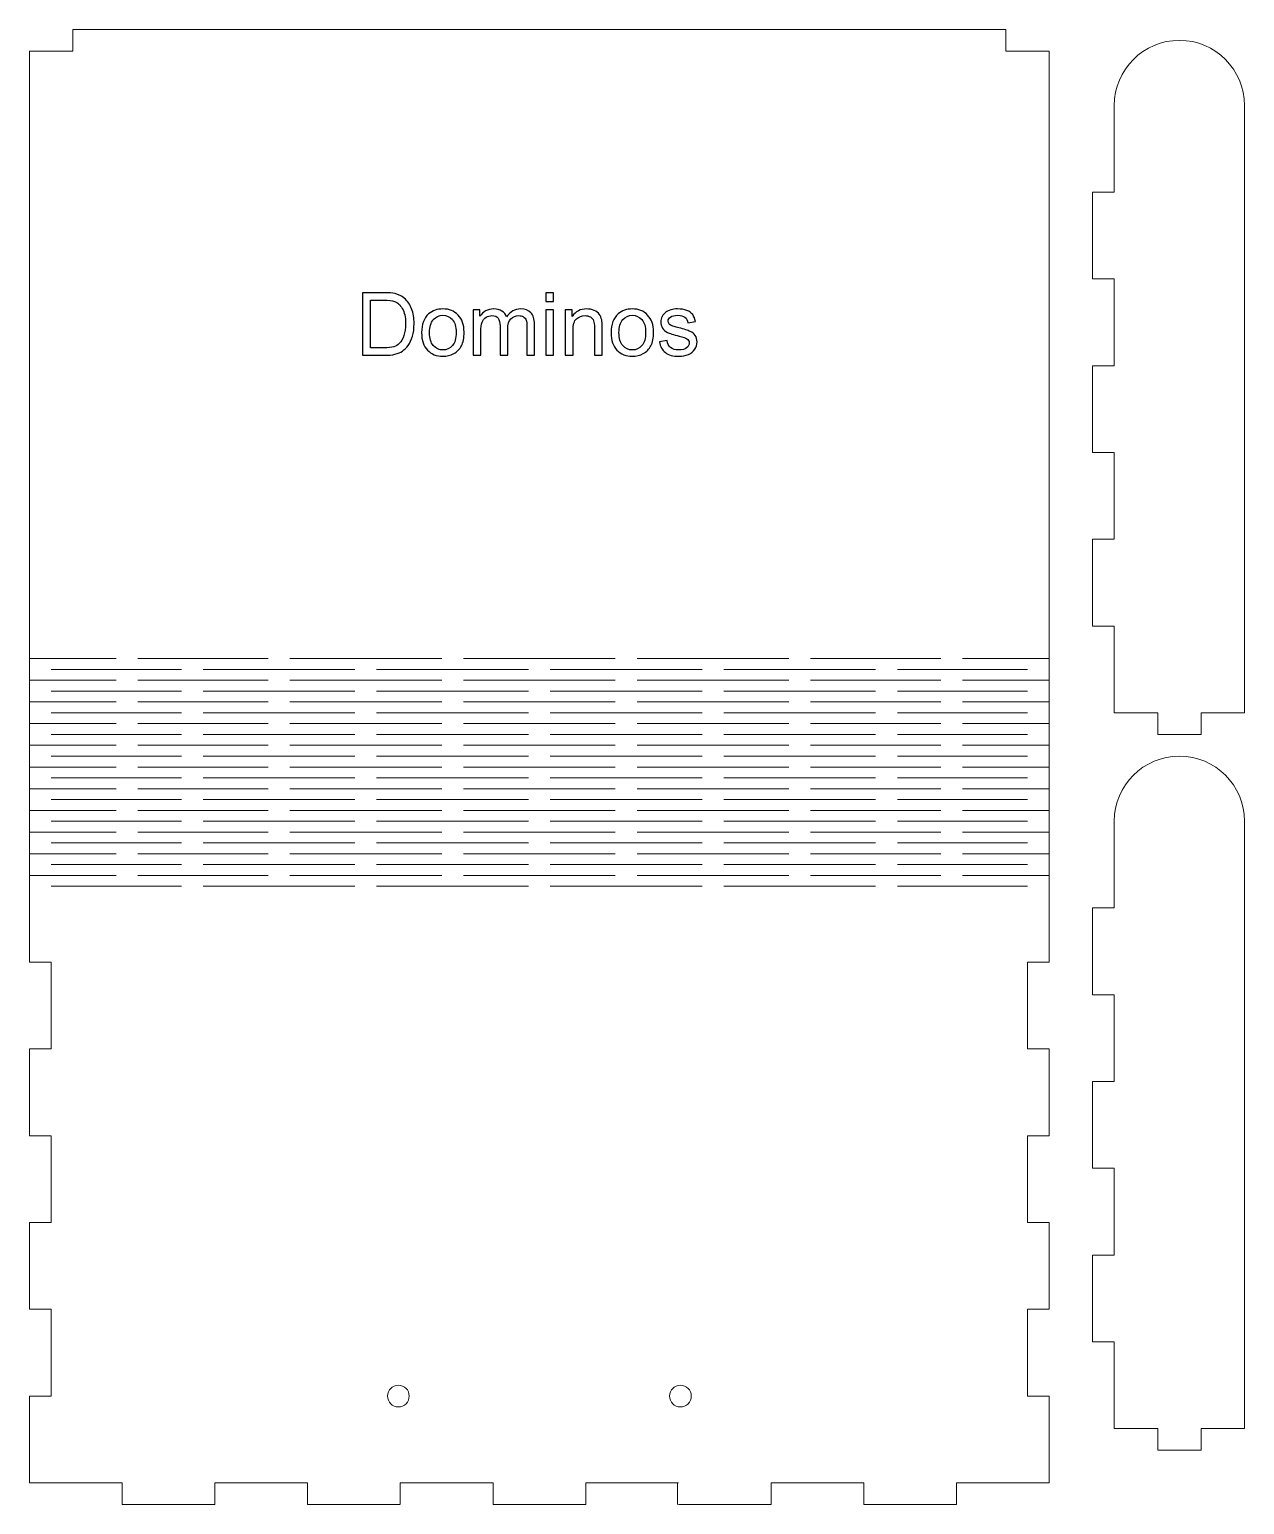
# Model space of a CAD drawing. Header units: centimetres. Extents: x -30.3 to -12, y -16.2 to 22.8.
# Drawn here: x -30.13 to -12.03, y -16.17 to 5.8 of the extents above; entities that cross this region are included whole.
import ezdxf

# ---------------------------------------------------------------- set-up
doc = ezdxf.new("R2010")
doc.units = ezdxf.units.CM
doc.header["$MEASUREMENT"] = 0
doc.layers.add('Layer 1', color=7, linetype='Continuous')

msp = doc.modelspace()

# ---------------------------------------------------------------- linework, layer by layer
at = {"layer": 'Layer 1', "lineweight": 9}
for points in [[(-15.58713, 5.79599), (-15.58713, 5.79599), (-29.47913, 5.79599), (-29.47913, 5.79599)], [(-29.47913, 5.47292), (-29.47913, 5.47292), (-29.47913, 5.79599), (-29.47913, 5.79599)], [(-15.58713, 5.47292), (-15.58713, 5.47292), (-15.58713, 5.79599), (-15.58713, 5.79599)], [(-13.97179, 4.66525), (-13.97179, 5.20098), (-13.53831, 5.63446), (-13.00258, 5.63446)], [(-12.03341, 4.66525), (-12.03341, 5.20098), (-12.46689, 5.63446), (-13.00258, 5.63446)], [(-30.12527, 5.47292), (-30.12527, 5.47292), (-30.12527, -8.09601), (-30.12527, -8.09601)], [(-30.12527, 5.47292), (-30.12527, 5.47292), (-29.47913, 5.47292), (-29.47913, 5.47292)], [(-14.94096, 5.47292), (-14.94096, 5.47292), (-15.58713, 5.47292), (-15.58713, 5.47292)], [(-14.94096, -8.09601), (-14.94096, -8.09601), (-14.94096, 5.47292), (-14.94096, 5.47292)], [(-13.97175, 3.37293), (-13.97175, 3.37293), (-13.97175, 4.66525), (-13.97175, 4.66525)], [(-12.03337, 4.66525), (-12.03337, 4.66525), (-12.03337, -4.38076), (-12.03337, -4.38076)], [(-14.29486, 2.08062), (-14.29486, 2.08062), (-14.29486, 3.37293), (-14.29486, 3.37293)], [(-13.97175, 3.37293), (-13.97175, 3.37293), (-14.29486, 3.37293), (-14.29486, 3.37293)], [(-14.29486, 2.08062), (-14.29486, 2.08062), (-13.97175, 2.08062), (-13.97175, 2.08062)], [(-13.97175, 0.78835), (-13.97175, 0.78835), (-13.97175, 2.08062), (-13.97175, 2.08062)], [(-13.97175, 0.78835), (-13.97175, 0.78835), (-14.29486, 0.78835), (-14.29486, 0.78835)], [(-14.29486, -0.50393), (-14.29486, -0.50393), (-14.29486, 0.78835), (-14.29486, 0.78835)], [(-14.29486, -0.50393), (-14.29486, -0.50393), (-13.97175, -0.50393), (-13.97175, -0.50393)], [(-13.97175, -1.79621), (-13.97175, -1.79621), (-13.97175, -0.50393), (-13.97175, -0.50393)], [(-13.97175, -1.79621), (-13.97175, -1.79621), (-14.29486, -1.79621), (-14.29486, -1.79621)], [(-14.29486, -3.08848), (-14.29486, -3.08848), (-14.29486, -1.79621), (-14.29486, -1.79621)], [(-14.29486, -3.08848), (-14.29486, -3.08848), (-13.97175, -3.08848), (-13.97175, -3.08848)], [(-13.97175, -4.38076), (-13.97175, -4.38076), (-13.97175, -3.08848), (-13.97175, -3.08848)], [(-28.83297, -3.57305), (-28.83297, -3.57305), (-30.12527, -3.57305), (-30.12527, -3.57305)], [(-27.86377, -3.73458), (-27.86377, -3.73458), (-29.8022, -3.73458), (-29.8022, -3.73458)], [(-26.57149, -3.57305), (-26.57149, -3.57305), (-28.5099, -3.57305), (-28.5099, -3.57305)], [(-27.5407, -3.73458), (-27.5407, -3.73458), (-25.27921, -3.73458), (-25.27921, -3.73458)], [(-23.98692, -3.57305), (-23.98692, -3.57305), (-26.24842, -3.57305), (-26.24842, -3.57305)], [(-24.95614, -3.73458), (-24.95614, -3.73458), (-22.69464, -3.73458), (-22.69464, -3.73458)], [(-21.40237, -3.57305), (-21.40237, -3.57305), (-23.66385, -3.57305), (-23.66385, -3.57305)], [(-22.37157, -3.73458), (-22.37157, -3.73458), (-20.11009, -3.73458), (-20.11009, -3.73458)], [(-18.81782, -3.57305), (-18.81782, -3.57305), (-21.0793, -3.57305), (-21.0793, -3.57305)], [(-19.78702, -3.73458), (-19.78702, -3.73458), (-17.52555, -3.73458), (-17.52555, -3.73458)], [(-16.5563, -3.57305), (-16.5563, -3.57305), (-18.49475, -3.57305), (-18.49475, -3.57305)], [(-17.20248, -3.73458), (-17.20248, -3.73458), (-15.26403, -3.73458), (-15.26403, -3.73458)], [(-14.94096, -3.57305), (-14.94096, -3.57305), (-16.23323, -3.57305), (-16.23323, -3.57305)], [(-28.83297, -3.89612), (-28.83297, -3.89612), (-30.12527, -3.89612), (-30.12527, -3.89612)], [(-26.57149, -3.89612), (-26.57149, -3.89612), (-28.5099, -3.89612), (-28.5099, -3.89612)], [(-23.98692, -3.89612), (-23.98692, -3.89612), (-26.24842, -3.89612), (-26.24842, -3.89612)], [(-21.40237, -3.89612), (-21.40237, -3.89612), (-23.66385, -3.89612), (-23.66385, -3.89612)], [(-18.81782, -3.89612), (-18.81782, -3.89612), (-21.0793, -3.89612), (-21.0793, -3.89612)], [(-16.5563, -3.89612), (-16.5563, -3.89612), (-18.49475, -3.89612), (-18.49475, -3.89612)], [(-14.94096, -3.89612), (-14.94096, -3.89612), (-16.23323, -3.89612), (-16.23323, -3.89612)], [(-27.86377, -4.05765), (-27.86377, -4.05765), (-29.8022, -4.05765), (-29.8022, -4.05765)], [(-27.5407, -4.05765), (-27.5407, -4.05765), (-25.27921, -4.05765), (-25.27921, -4.05765)], [(-24.95614, -4.05765), (-24.95614, -4.05765), (-22.69464, -4.05765), (-22.69464, -4.05765)], [(-22.37157, -4.05765), (-22.37157, -4.05765), (-20.11009, -4.05765), (-20.11009, -4.05765)], [(-19.78702, -4.05765), (-19.78702, -4.05765), (-17.52555, -4.05765), (-17.52555, -4.05765)], [(-17.20248, -4.05765), (-17.20248, -4.05765), (-15.26403, -4.05765), (-15.26403, -4.05765)], [(-28.83297, -4.21919), (-28.83297, -4.21919), (-30.12527, -4.21919), (-30.12527, -4.21919)], [(-27.86377, -4.38072), (-27.86377, -4.38072), (-29.8022, -4.38072), (-29.8022, -4.38072)], [(-26.57149, -4.21919), (-26.57149, -4.21919), (-28.5099, -4.21919), (-28.5099, -4.21919)], [(-27.5407, -4.38072), (-27.5407, -4.38072), (-25.27921, -4.38072), (-25.27921, -4.38072)], [(-23.98692, -4.21919), (-23.98692, -4.21919), (-26.24842, -4.21919), (-26.24842, -4.21919)], [(-24.95614, -4.38072), (-24.95614, -4.38072), (-22.69464, -4.38072), (-22.69464, -4.38072)], [(-21.40237, -4.21919), (-21.40237, -4.21919), (-23.66385, -4.21919), (-23.66385, -4.21919)], [(-22.37157, -4.38072), (-22.37157, -4.38072), (-20.11009, -4.38072), (-20.11009, -4.38072)], [(-18.81782, -4.21919), (-18.81782, -4.21919), (-21.0793, -4.21919), (-21.0793, -4.21919)], [(-19.78702, -4.38072), (-19.78702, -4.38072), (-17.52555, -4.38072), (-17.52555, -4.38072)], [(-16.5563, -4.21919), (-16.5563, -4.21919), (-18.49475, -4.21919), (-18.49475, -4.21919)], [(-17.20248, -4.38072), (-17.20248, -4.38072), (-15.26403, -4.38072), (-15.26403, -4.38072)], [(-14.94096, -4.21919), (-14.94096, -4.21919), (-16.23323, -4.21919), (-16.23323, -4.21919)], [(-13.32565, -4.38076), (-13.32565, -4.38076), (-13.97175, -4.38076), (-13.97175, -4.38076)], [(-13.32565, -4.70379), (-13.32565, -4.70379), (-13.32565, -4.38072), (-13.32565, -4.38072)], [(-12.67951, -4.38072), (-12.67951, -4.38072), (-12.67951, -4.70379), (-12.67951, -4.70379)], [(-12.67951, -4.38072), (-12.67951, -4.38072), (-12.03337, -4.38076), (-12.03337, -4.38076)], [(-28.83297, -4.54226), (-28.83297, -4.54226), (-30.12527, -4.54226), (-30.12527, -4.54226)], [(-26.57149, -4.54226), (-26.57149, -4.54226), (-28.5099, -4.54226), (-28.5099, -4.54226)], [(-23.98692, -4.54226), (-23.98692, -4.54226), (-26.24842, -4.54226), (-26.24842, -4.54226)], [(-21.40237, -4.54226), (-21.40237, -4.54226), (-23.66385, -4.54226), (-23.66385, -4.54226)], [(-18.81782, -4.54226), (-18.81782, -4.54226), (-21.0793, -4.54226), (-21.0793, -4.54226)], [(-16.5563, -4.54226), (-16.5563, -4.54226), (-18.49475, -4.54226), (-18.49475, -4.54226)], [(-14.94096, -4.54226), (-14.94096, -4.54226), (-16.23323, -4.54226), (-16.23323, -4.54226)], [(-27.86377, -4.70379), (-27.86377, -4.70379), (-29.8022, -4.70379), (-29.8022, -4.70379)], [(-27.5407, -4.70379), (-27.5407, -4.70379), (-25.27921, -4.70379), (-25.27921, -4.70379)], [(-24.95614, -4.70379), (-24.95614, -4.70379), (-22.69464, -4.70379), (-22.69464, -4.70379)], [(-22.37157, -4.70379), (-22.37157, -4.70379), (-20.11009, -4.70379), (-20.11009, -4.70379)], [(-19.78702, -4.70379), (-19.78702, -4.70379), (-17.52555, -4.70379), (-17.52555, -4.70379)], [(-17.20248, -4.70379), (-17.20248, -4.70379), (-15.26403, -4.70379), (-15.26403, -4.70379)], [(-12.67951, -4.70379), (-12.67951, -4.70379), (-13.32565, -4.70379), (-13.32565, -4.70379)], [(-28.83297, -4.86533), (-28.83297, -4.86533), (-30.12527, -4.86533), (-30.12527, -4.86533)], [(-27.86377, -5.02686), (-27.86377, -5.02686), (-29.8022, -5.02686), (-29.8022, -5.02686)], [(-26.57149, -4.86533), (-26.57149, -4.86533), (-28.5099, -4.86533), (-28.5099, -4.86533)], [(-27.5407, -5.02686), (-27.5407, -5.02686), (-25.27921, -5.02686), (-25.27921, -5.02686)], [(-23.98692, -4.86533), (-23.98692, -4.86533), (-26.24842, -4.86533), (-26.24842, -4.86533)], [(-24.95614, -5.02686), (-24.95614, -5.02686), (-22.69464, -5.02686), (-22.69464, -5.02686)], [(-21.40237, -4.86533), (-21.40237, -4.86533), (-23.66385, -4.86533), (-23.66385, -4.86533)], [(-22.37157, -5.02686), (-22.37157, -5.02686), (-20.11009, -5.02686), (-20.11009, -5.02686)], [(-18.81782, -4.86533), (-18.81782, -4.86533), (-21.0793, -4.86533), (-21.0793, -4.86533)], [(-19.78702, -5.02686), (-19.78702, -5.02686), (-17.52555, -5.02686), (-17.52555, -5.02686)], [(-16.5563, -4.86533), (-16.5563, -4.86533), (-18.49475, -4.86533), (-18.49475, -4.86533)], [(-17.20248, -5.02686), (-17.20248, -5.02686), (-15.26403, -5.02686), (-15.26403, -5.02686)], [(-14.94096, -4.86533), (-14.94096, -4.86533), (-16.23323, -4.86533), (-16.23323, -4.86533)], [(-13.97179, -5.99606), (-13.97179, -5.46033), (-13.53831, -5.02686), (-13.00258, -5.02686)], [(-12.03341, -5.99606), (-12.03341, -5.46033), (-12.46689, -5.02686), (-13.00258, -5.02686)], [(-28.83297, -5.18839), (-28.83297, -5.18839), (-30.12527, -5.18839), (-30.12527, -5.18839)], [(-26.57149, -5.18839), (-26.57149, -5.18839), (-28.5099, -5.18839), (-28.5099, -5.18839)], [(-23.98692, -5.18839), (-23.98692, -5.18839), (-26.24842, -5.18839), (-26.24842, -5.18839)], [(-21.40237, -5.18839), (-21.40237, -5.18839), (-23.66385, -5.18839), (-23.66385, -5.18839)], [(-18.81782, -5.18839), (-18.81782, -5.18839), (-21.0793, -5.18839), (-21.0793, -5.18839)], [(-16.5563, -5.18839), (-16.5563, -5.18839), (-18.49475, -5.18839), (-18.49475, -5.18839)], [(-14.94096, -5.18839), (-14.94096, -5.18839), (-16.23323, -5.18839), (-16.23323, -5.18839)], [(-27.86377, -5.34992), (-27.86377, -5.34992), (-29.8022, -5.34992), (-29.8022, -5.34992)], [(-27.5407, -5.34992), (-27.5407, -5.34992), (-25.27921, -5.34992), (-25.27921, -5.34992)], [(-24.95614, -5.34992), (-24.95614, -5.34992), (-22.69464, -5.34992), (-22.69464, -5.34992)], [(-22.37157, -5.34992), (-22.37157, -5.34992), (-20.11009, -5.34992), (-20.11009, -5.34992)], [(-19.78702, -5.34992), (-19.78702, -5.34992), (-17.52555, -5.34992), (-17.52555, -5.34992)], [(-17.20248, -5.34992), (-17.20248, -5.34992), (-15.26403, -5.34992), (-15.26403, -5.34992)], [(-28.83297, -5.51145), (-28.83297, -5.51145), (-30.12527, -5.51145), (-30.12527, -5.51145)], [(-27.86377, -5.67299), (-27.86377, -5.67299), (-29.8022, -5.67299), (-29.8022, -5.67299)], [(-26.57149, -5.51145), (-26.57149, -5.51145), (-28.5099, -5.51145), (-28.5099, -5.51145)], [(-27.5407, -5.67299), (-27.5407, -5.67299), (-25.27921, -5.67299), (-25.27921, -5.67299)], [(-23.98692, -5.51145), (-23.98692, -5.51145), (-26.24842, -5.51145), (-26.24842, -5.51145)], [(-24.95614, -5.67299), (-24.95614, -5.67299), (-22.69464, -5.67299), (-22.69464, -5.67299)], [(-21.40237, -5.51145), (-21.40237, -5.51145), (-23.66385, -5.51145), (-23.66385, -5.51145)], [(-22.37157, -5.67299), (-22.37157, -5.67299), (-20.11009, -5.67299), (-20.11009, -5.67299)], [(-18.81782, -5.51145), (-18.81782, -5.51145), (-21.0793, -5.51145), (-21.0793, -5.51145)], [(-19.78702, -5.67299), (-19.78702, -5.67299), (-17.52555, -5.67299), (-17.52555, -5.67299)], [(-16.5563, -5.51145), (-16.5563, -5.51145), (-18.49475, -5.51145), (-18.49475, -5.51145)], [(-17.20248, -5.67299), (-17.20248, -5.67299), (-15.26403, -5.67299), (-15.26403, -5.67299)], [(-14.94096, -5.51145), (-14.94096, -5.51145), (-16.23323, -5.51145), (-16.23323, -5.51145)], [(-28.83297, -5.83452), (-28.83297, -5.83452), (-30.12527, -5.83452), (-30.12527, -5.83452)], [(-26.57149, -5.83452), (-26.57149, -5.83452), (-28.5099, -5.83452), (-28.5099, -5.83452)], [(-23.98692, -5.83452), (-23.98692, -5.83452), (-26.24842, -5.83452), (-26.24842, -5.83452)], [(-21.40237, -5.83452), (-21.40237, -5.83452), (-23.66385, -5.83452), (-23.66385, -5.83452)], [(-18.81782, -5.83452), (-18.81782, -5.83452), (-21.0793, -5.83452), (-21.0793, -5.83452)], [(-16.5563, -5.83452), (-16.5563, -5.83452), (-18.49475, -5.83452), (-18.49475, -5.83452)], [(-14.94096, -5.83452), (-14.94096, -5.83452), (-16.23323, -5.83452), (-16.23323, -5.83452)], [(-27.86377, -5.99606), (-27.86377, -5.99606), (-29.8022, -5.99606), (-29.8022, -5.99606)], [(-27.5407, -5.99606), (-27.5407, -5.99606), (-25.27921, -5.99606), (-25.27921, -5.99606)], [(-24.95614, -5.99606), (-24.95614, -5.99606), (-22.69464, -5.99606), (-22.69464, -5.99606)], [(-22.37157, -5.99606), (-22.37157, -5.99606), (-20.11009, -5.99606), (-20.11009, -5.99606)], [(-19.78702, -5.99606), (-19.78702, -5.99606), (-17.52555, -5.99606), (-17.52555, -5.99606)], [(-17.20248, -5.99606), (-17.20248, -5.99606), (-15.26403, -5.99606), (-15.26403, -5.99606)], [(-13.97175, -7.28837), (-13.97175, -7.28837), (-13.97175, -5.99606), (-13.97175, -5.99606)], [(-12.03337, -5.99606), (-12.03337, -5.99606), (-12.03337, -15.04207), (-12.03337, -15.04207)], [(-28.83297, -6.15759), (-28.83297, -6.15759), (-30.12527, -6.15759), (-30.12527, -6.15759)], [(-27.86377, -6.31913), (-27.86377, -6.31913), (-29.8022, -6.31913), (-29.8022, -6.31913)], [(-26.57149, -6.15759), (-26.57149, -6.15759), (-28.5099, -6.15759), (-28.5099, -6.15759)], [(-27.5407, -6.31913), (-27.5407, -6.31913), (-25.27921, -6.31913), (-25.27921, -6.31913)], [(-23.98692, -6.15759), (-23.98692, -6.15759), (-26.24842, -6.15759), (-26.24842, -6.15759)], [(-24.95614, -6.31913), (-24.95614, -6.31913), (-22.69464, -6.31913), (-22.69464, -6.31913)], [(-21.40237, -6.15759), (-21.40237, -6.15759), (-23.66385, -6.15759), (-23.66385, -6.15759)], [(-22.37157, -6.31913), (-22.37157, -6.31913), (-20.11009, -6.31913), (-20.11009, -6.31913)], [(-18.81782, -6.15759), (-18.81782, -6.15759), (-21.0793, -6.15759), (-21.0793, -6.15759)], [(-19.78702, -6.31913), (-19.78702, -6.31913), (-17.52555, -6.31913), (-17.52555, -6.31913)], [(-16.5563, -6.15759), (-16.5563, -6.15759), (-18.49475, -6.15759), (-18.49475, -6.15759)], [(-17.20248, -6.31913), (-17.20248, -6.31913), (-15.26403, -6.31913), (-15.26403, -6.31913)], [(-14.94096, -6.15759), (-14.94096, -6.15759), (-16.23323, -6.15759), (-16.23323, -6.15759)], [(-28.83297, -6.48066), (-28.83297, -6.48066), (-30.12527, -6.48066), (-30.12527, -6.48066)], [(-26.57149, -6.48066), (-26.57149, -6.48066), (-28.5099, -6.48066), (-28.5099, -6.48066)], [(-23.98692, -6.48066), (-23.98692, -6.48066), (-26.24842, -6.48066), (-26.24842, -6.48066)], [(-21.40237, -6.48066), (-21.40237, -6.48066), (-23.66385, -6.48066), (-23.66385, -6.48066)], [(-18.81782, -6.48066), (-18.81782, -6.48066), (-21.0793, -6.48066), (-21.0793, -6.48066)], [(-16.5563, -6.48066), (-16.5563, -6.48066), (-18.49475, -6.48066), (-18.49475, -6.48066)], [(-14.94096, -6.48066), (-14.94096, -6.48066), (-16.23323, -6.48066), (-16.23323, -6.48066)], [(-28.83297, -6.80373), (-28.83297, -6.80373), (-30.12527, -6.80373), (-30.12527, -6.80373)], [(-27.86377, -6.6422), (-27.86377, -6.6422), (-29.8022, -6.6422), (-29.8022, -6.6422)], [(-26.57149, -6.80373), (-26.57149, -6.80373), (-28.5099, -6.80373), (-28.5099, -6.80373)], [(-27.5407, -6.6422), (-27.5407, -6.6422), (-25.27921, -6.6422), (-25.27921, -6.6422)], [(-23.98692, -6.80373), (-23.98692, -6.80373), (-26.24842, -6.80373), (-26.24842, -6.80373)], [(-24.95614, -6.6422), (-24.95614, -6.6422), (-22.69464, -6.6422), (-22.69464, -6.6422)], [(-21.40237, -6.80373), (-21.40237, -6.80373), (-23.66385, -6.80373), (-23.66385, -6.80373)], [(-22.37157, -6.6422), (-22.37157, -6.6422), (-20.11009, -6.6422), (-20.11009, -6.6422)], [(-18.81782, -6.80373), (-18.81782, -6.80373), (-21.0793, -6.80373), (-21.0793, -6.80373)], [(-19.78702, -6.6422), (-19.78702, -6.6422), (-17.52555, -6.6422), (-17.52555, -6.6422)], [(-16.5563, -6.80373), (-16.5563, -6.80373), (-18.49475, -6.80373), (-18.49475, -6.80373)], [(-17.20248, -6.6422), (-17.20248, -6.6422), (-15.26403, -6.6422), (-15.26403, -6.6422)], [(-14.94096, -6.80373), (-14.94096, -6.80373), (-16.23323, -6.80373), (-16.23323, -6.80373)], [(-27.86377, -6.96526), (-27.86377, -6.96526), (-29.8022, -6.96526), (-29.8022, -6.96526)], [(-27.5407, -6.96526), (-27.5407, -6.96526), (-25.27921, -6.96526), (-25.27921, -6.96526)], [(-24.95614, -6.96526), (-24.95614, -6.96526), (-22.69464, -6.96526), (-22.69464, -6.96526)], [(-22.37157, -6.96526), (-22.37157, -6.96526), (-20.11009, -6.96526), (-20.11009, -6.96526)], [(-19.78702, -6.96526), (-19.78702, -6.96526), (-17.52555, -6.96526), (-17.52555, -6.96526)], [(-17.20248, -6.96526), (-17.20248, -6.96526), (-15.26403, -6.96526), (-15.26403, -6.96526)], [(-14.29486, -8.58068), (-14.29486, -8.58068), (-14.29486, -7.28837), (-14.29486, -7.28837)], [(-13.97175, -7.28837), (-13.97175, -7.28837), (-14.29486, -7.28837), (-14.29486, -7.28837)], [(-29.80216, -8.09601), (-29.80216, -8.09601), (-30.12527, -8.09601), (-30.12527, -8.09601)], [(-29.80216, -8.09601), (-29.80216, -8.09601), (-29.80216, -9.38832), (-29.80216, -9.38832)], [(-14.94096, -8.09601), (-14.94096, -8.09601), (-15.26406, -8.09601), (-15.26406, -8.09601)], [(-15.26406, -8.09601), (-15.26406, -8.09601), (-15.26406, -9.38832), (-15.26406, -9.38832)], [(-14.29486, -8.58068), (-14.29486, -8.58068), (-13.97175, -8.58068), (-13.97175, -8.58068)], [(-13.97175, -9.87296), (-13.97175, -9.87296), (-13.97175, -8.58068), (-13.97175, -8.58068)], [(-30.12527, -9.38832), (-30.12527, -9.38832), (-29.80216, -9.38832), (-29.80216, -9.38832)], [(-30.12527, -10.6806), (-30.12527, -10.6806), (-30.12527, -9.38832), (-30.12527, -9.38832)], [(-15.26406, -9.38832), (-15.26406, -9.38832), (-14.94096, -9.38832), (-14.94096, -9.38832)], [(-14.94096, -9.38832), (-14.94096, -9.38832), (-14.94096, -10.6806), (-14.94096, -10.6806)], [(-13.97175, -9.87296), (-13.97175, -9.87296), (-14.29486, -9.87296), (-14.29486, -9.87296)], [(-14.29486, -11.16524), (-14.29486, -11.16524), (-14.29486, -9.87296), (-14.29486, -9.87296)], [(-29.80216, -10.6806), (-29.80216, -10.6806), (-30.12527, -10.6806), (-30.12527, -10.6806)], [(-29.80216, -10.6806), (-29.80216, -10.6806), (-29.80216, -11.97287), (-29.80216, -11.97287)], [(-14.94096, -10.6806), (-14.94096, -10.6806), (-15.26406, -10.6806), (-15.26406, -10.6806)], [(-15.26406, -10.6806), (-15.26406, -10.6806), (-15.26406, -11.97287), (-15.26406, -11.97287)], [(-14.29486, -11.16524), (-14.29486, -11.16524), (-13.97175, -11.16524), (-13.97175, -11.16524)], [(-13.97175, -12.45751), (-13.97175, -12.45751), (-13.97175, -11.16524), (-13.97175, -11.16524)], [(-30.12527, -11.97287), (-30.12527, -11.97287), (-29.80216, -11.97287), (-29.80216, -11.97287)], [(-30.12527, -13.26515), (-30.12527, -13.26515), (-30.12527, -11.97287), (-30.12527, -11.97287)], [(-15.26406, -11.97287), (-15.26406, -11.97287), (-14.94096, -11.97287), (-14.94096, -11.97287)], [(-14.94096, -11.97287), (-14.94096, -11.97287), (-14.94096, -13.26515), (-14.94096, -13.26515)], [(-13.97175, -12.45751), (-13.97175, -12.45751), (-14.29486, -12.45751), (-14.29486, -12.45751)], [(-14.29486, -13.74979), (-14.29486, -13.74979), (-14.29486, -12.45751), (-14.29486, -12.45751)], [(-29.80216, -13.26515), (-29.80216, -13.26515), (-30.12527, -13.26515), (-30.12527, -13.26515)], [(-29.80216, -13.26515), (-29.80216, -13.26515), (-29.80216, -14.55742), (-29.80216, -14.55742)], [(-14.94096, -13.26515), (-14.94096, -13.26515), (-15.26406, -13.26515), (-15.26406, -13.26515)], [(-15.26406, -13.26515), (-15.26406, -13.26515), (-15.26406, -14.55742), (-15.26406, -14.55742)], [(-14.29486, -13.74979), (-14.29486, -13.74979), (-13.97175, -13.74979), (-13.97175, -13.74979)], [(-13.97175, -15.04207), (-13.97175, -15.04207), (-13.97175, -13.74979), (-13.97175, -13.74979)], [(-30.12527, -14.55742), (-30.12527, -14.55742), (-29.80216, -14.55742), (-29.80216, -14.55742)], [(-30.12527, -15.8497), (-30.12527, -15.8497), (-30.12527, -14.55742), (-30.12527, -14.55742)], [(-15.26406, -14.55742), (-15.26406, -14.55742), (-14.94096, -14.55742), (-14.94096, -14.55742)], [(-14.94096, -14.55742), (-14.94096, -14.55742), (-14.94096, -15.8497), (-14.94096, -15.8497)], [(-13.32565, -15.04207), (-13.32565, -15.04207), (-13.97175, -15.04207), (-13.97175, -15.04207)], [(-13.32565, -15.3651), (-13.32565, -15.3651), (-13.32565, -15.04203), (-13.32565, -15.04203)], [(-12.67951, -15.04203), (-12.67951, -15.04203), (-12.67951, -15.3651), (-12.67951, -15.3651)], [(-12.67951, -15.04203), (-12.67951, -15.04203), (-12.03337, -15.04207), (-12.03337, -15.04207)], [(-12.67951, -15.3651), (-12.67951, -15.3651), (-13.32565, -15.3651), (-13.32565, -15.3651)], [(-28.74488, -15.8497), (-28.74488, -15.8497), (-30.12527, -15.8497), (-30.12527, -15.8497)], [(-28.74488, -15.8497), (-28.74488, -15.8497), (-28.74488, -16.17277), (-28.74488, -16.17277)], [(-25.9841, -15.8497), (-25.9841, -15.8497), (-27.36447, -15.8497), (-27.36447, -15.8497)], [(-27.36447, -15.8497), (-27.36447, -15.8497), (-27.36447, -16.17277), (-27.36447, -16.17277)], [(-25.9841, -15.8497), (-25.9841, -15.8497), (-25.9841, -16.17277), (-25.9841, -16.17277)], [(-23.2233, -15.8497), (-23.2233, -15.8497), (-24.60369, -15.8497), (-24.60369, -15.8497)], [(-24.60369, -15.8497), (-24.60369, -15.8497), (-24.60369, -16.16988), (-24.60369, -16.16988)], [(-23.2233, -15.8497), (-23.2233, -15.8497), (-23.2233, -16.17277), (-23.2233, -16.17277)], [(-20.46252, -15.8497), (-20.46252, -15.8497), (-21.84291, -15.8497), (-21.84291, -15.8497)], [(-21.84291, -15.8497), (-21.84291, -15.8497), (-21.84291, -16.17277), (-21.84291, -16.17277)], [(-20.47506, -15.8497), (-20.47506, -15.8497), (-20.47506, -16.17277), (-20.47506, -16.17277)], [(-17.70177, -15.8497), (-17.70177, -15.8497), (-19.08216, -15.8497), (-19.08216, -15.8497)], [(-19.08216, -15.8497), (-19.08216, -15.8497), (-19.08216, -16.17277), (-19.08216, -16.17277)], [(-17.70177, -15.8497), (-17.70177, -15.8497), (-17.70177, -16.17277), (-17.70177, -16.17277)], [(-14.94096, -15.8497), (-14.94096, -15.8497), (-16.32138, -15.8497), (-16.32138, -15.8497)], [(-16.32138, -15.8497), (-16.32138, -15.8497), (-16.32138, -16.17277), (-16.32138, -16.17277)], [(-28.74488, -16.17277), (-28.74488, -16.17277), (-27.36447, -16.17277), (-27.36447, -16.17277)], [(-25.9841, -16.17277), (-25.9841, -16.17277), (-24.60369, -16.17277), (-24.60369, -16.17277)], [(-23.2233, -16.17277), (-23.2233, -16.17277), (-21.84291, -16.17277), (-21.84291, -16.17277)], [(-20.46252, -16.17277), (-20.46252, -16.17277), (-19.08216, -16.17277), (-19.08216, -16.17277)], [(-17.70177, -16.17277), (-17.70177, -16.17277), (-16.32138, -16.17277), (-16.32138, -16.17277)]]:
    msp.add_open_spline(points, degree=3, dxfattribs=at)
at = {"layer": 'Layer 1', "color": 250}
for points, knots in [([(-25.16888, 0.94382), (-25.16888, 0.94382), (-25.16888, 1.87541), (-25.16888, 1.87541), (-25.16888, 1.87541), (-25.16888, 1.87541), (-24.84809, 1.87541), (-24.84809, 1.87541), (-24.84809, 1.87541), (-24.77564, 1.87541), (-24.72033, 1.87086), (-24.68216, 1.86196), (-24.68216, 1.86196), (-24.6288, 1.84982), (-24.58325, 1.82748), (-24.54551, 1.79538), (-24.54551, 1.79538), (-24.49649, 1.75373), (-24.45962, 1.70081), (-24.43532, 1.63617), (-24.43532, 1.63617), (-24.41081, 1.57153), (-24.39867, 1.49779), (-24.39867, 1.41471), (-24.39867, 1.41471), (-24.39867, 1.344), (-24.40691, 1.28132), (-24.42361, 1.22666), (-24.42361, 1.22666), (-24.44009, 1.172), (-24.46113, 1.12667), (-24.48716, 1.09088), (-24.48716, 1.09088), (-24.51297, 1.05509), (-24.54117, 1.02689), (-24.57197, 1.0065), (-24.57197, 1.0065), (-24.60255, 0.9859), (-24.63964, 0.97028), (-24.68302, 0.95965), (-24.68302, 0.95965), (-24.72662, 0.94903), (-24.77651, 0.94382), (-24.83269, 0.94382), (-24.83269, 0.94382), (-24.83269, 0.94382), (-25.16888, 0.94382), (-25.16888, 0.94382)], [0, 0, 0, 0, 0.07692308, 0.07692308, 0.07692308, 0.07692308, 0.15384615, 0.15384615, 0.15384615, 0.15384615, 0.23076923, 0.23076923, 0.23076923, 0.23076923, 0.30769231, 0.30769231, 0.30769231, 0.30769231, 0.38461538, 0.38461538, 0.38461538, 0.38461538, 0.46153846, 0.46153846, 0.46153846, 0.46153846, 0.53846154, 0.53846154, 0.53846154, 0.53846154, 0.61538462, 0.61538462, 0.61538462, 0.61538462, 0.69230769, 0.69230769, 0.69230769, 0.69230769, 0.76923077, 0.76923077, 0.76923077, 0.76923077, 0.84615385, 0.84615385, 0.84615385, 0.84615385, 1, 1, 1, 1]), ([(-25.04568, 1.05379), (-25.04568, 1.05379), (-24.84679, 1.05379), (-24.84679, 1.05379), (-24.84679, 1.05379), (-24.7854, 1.05379), (-24.73703, 1.05943), (-24.70211, 1.07092), (-24.70211, 1.07092), (-24.66719, 1.08242), (-24.63943, 1.09847), (-24.61861, 1.11929), (-24.61861, 1.11929), (-24.58932, 1.14836), (-24.56655, 1.18783), (-24.55028, 1.23707), (-24.55028, 1.23707), (-24.53401, 1.28652), (-24.52577, 1.34617), (-24.52577, 1.41667), (-24.52577, 1.41667), (-24.52577, 1.51405), (-24.54182, 1.58889), (-24.57371, 1.64116), (-24.57371, 1.64116), (-24.60581, 1.69365), (-24.64463, 1.72857), (-24.6904, 1.74636), (-24.6904, 1.74636), (-24.72337, 1.75915), (-24.77673, 1.76544), (-24.84982, 1.76544), (-24.84982, 1.76544), (-24.84982, 1.76544), (-25.04568, 1.76544), (-25.04568, 1.76544), (-25.04568, 1.76544), (-25.04568, 1.76544), (-25.04568, 1.05379), (-25.04568, 1.05379)], [0, 0, 0, 0, 0.09090909, 0.09090909, 0.09090909, 0.09090909, 0.18181818, 0.18181818, 0.18181818, 0.18181818, 0.27272727, 0.27272727, 0.27272727, 0.27272727, 0.36363636, 0.36363636, 0.36363636, 0.36363636, 0.45454545, 0.45454545, 0.45454545, 0.45454545, 0.54545455, 0.54545455, 0.54545455, 0.54545455, 0.63636364, 0.63636364, 0.63636364, 0.63636364, 0.72727273, 0.72727273, 0.72727273, 0.72727273, 0.81818182, 0.81818182, 0.81818182, 0.81818182, 1, 1, 1, 1]), ([(-22.43528, 1.74375), (-22.43528, 1.74375), (-22.43528, 1.87541), (-22.43528, 1.87541), (-22.43528, 1.87541), (-22.43528, 1.87541), (-22.32076, 1.87541), (-22.32076, 1.87541), (-22.32076, 1.87541), (-22.32076, 1.87541), (-22.32076, 1.74375), (-22.32076, 1.74375), (-22.32076, 1.74375), (-22.32076, 1.74375), (-22.43528, 1.74375), (-22.43528, 1.74375)], [0, 0, 0, 0, 0.2, 0.2, 0.2, 0.2, 0.4, 0.4, 0.4, 0.4, 0.6, 0.6, 0.6, 0.6, 1, 1, 1, 1]), ([(-24.28632, 1.28132), (-24.28632, 1.40625), (-24.25161, 1.49887), (-24.18199, 1.55895), (-24.18199, 1.55895), (-24.12407, 1.60884), (-24.05336, 1.634), (-23.96986, 1.634), (-23.96986, 1.634), (-23.87702, 1.634), (-23.80111, 1.60363), (-23.74233, 1.54269), (-23.74233, 1.54269), (-23.68333, 1.48195), (-23.65405, 1.39801), (-23.65405, 1.29086), (-23.65405, 1.29086), (-23.65405, 1.20389), (-23.66706, 1.13556), (-23.69309, 1.08589), (-23.69309, 1.08589), (-23.71912, 1.036), (-23.75708, 0.99739), (-23.80675, 0.96985), (-23.80675, 0.96985), (-23.85663, 0.9423), (-23.91086, 0.92864), (-23.96986, 0.92864), (-23.96986, 0.92864), (-24.06421, 0.92864), (-24.14056, 0.95879), (-24.19891, 1.01952), (-24.19891, 1.01952), (-24.25725, 1.08003), (-24.28632, 1.16723), (-24.28632, 1.28132)], [0, 0, 0, 0, 0.1, 0.1, 0.1, 0.1, 0.2, 0.2, 0.2, 0.2, 0.3, 0.3, 0.3, 0.3, 0.4, 0.4, 0.4, 0.4, 0.5, 0.5, 0.5, 0.5, 0.6, 0.6, 0.6, 0.6, 0.7, 0.7, 0.7, 0.7, 0.8, 0.8, 0.8, 0.8, 1, 1, 1, 1]), ([(-24.16876, 1.28132), (-24.16876, 1.19478), (-24.14989, 1.13014), (-24.11214, 1.08719), (-24.11214, 1.08719), (-24.0744, 1.04403), (-24.0269, 1.02256), (-23.96986, 1.02256), (-23.96986, 1.02256), (-23.91303, 1.02256), (-23.86574, 1.04425), (-23.828, 1.08741), (-23.828, 1.08741), (-23.79048, 1.13057), (-23.77161, 1.19651), (-23.77161, 1.28501), (-23.77161, 1.28501), (-23.77161, 1.36851), (-23.79048, 1.43185), (-23.82844, 1.4748), (-23.82844, 1.4748), (-23.86639, 1.51774), (-23.91346, 1.53922), (-23.96986, 1.53922), (-23.96986, 1.53922), (-24.0269, 1.53922), (-24.0744, 1.51774), (-24.11214, 1.47501), (-24.11214, 1.47501), (-24.14989, 1.43228), (-24.16876, 1.36765), (-24.16876, 1.28132)], [0, 0, 0, 0, 0.11111111, 0.11111111, 0.11111111, 0.11111111, 0.22222222, 0.22222222, 0.22222222, 0.22222222, 0.33333333, 0.33333333, 0.33333333, 0.33333333, 0.44444444, 0.44444444, 0.44444444, 0.44444444, 0.55555556, 0.55555556, 0.55555556, 0.55555556, 0.66666667, 0.66666667, 0.66666667, 0.66666667, 0.77777778, 0.77777778, 0.77777778, 0.77777778, 1, 1, 1, 1]), ([(-23.51979, 0.94382), (-23.51979, 0.94382), (-23.51979, 1.6186), (-23.51979, 1.6186), (-23.51979, 1.6186), (-23.51979, 1.6186), (-23.41763, 1.6186), (-23.41763, 1.6186), (-23.41763, 1.6186), (-23.41763, 1.6186), (-23.41763, 1.52403), (-23.41763, 1.52403), (-23.41763, 1.52403), (-23.39637, 1.557), (-23.36817, 1.58368), (-23.33303, 1.60363), (-23.33303, 1.60363), (-23.2979, 1.62381), (-23.25777, 1.634), (-23.21287, 1.634), (-23.21287, 1.634), (-23.16298, 1.634), (-23.12199, 1.62359), (-23.0901, 1.60277), (-23.0901, 1.60277), (-23.058, 1.58194), (-23.03545, 1.5531), (-23.02243, 1.51579), (-23.02243, 1.51579), (-22.96886, 1.59452), (-22.89945, 1.634), (-22.81399, 1.634), (-22.81399, 1.634), (-22.74697, 1.634), (-22.69556, 1.61535), (-22.65955, 1.57826), (-22.65955, 1.57826), (-22.62355, 1.54117), (-22.60555, 1.48412), (-22.60555, 1.40712), (-22.60555, 1.40712), (-22.60555, 1.40712), (-22.60555, 0.94382), (-22.60555, 0.94382), (-22.60555, 0.94382), (-22.60555, 0.94382), (-22.7192, 0.94382), (-22.7192, 0.94382), (-22.7192, 0.94382), (-22.7192, 0.94382), (-22.7192, 1.36895), (-22.7192, 1.36895), (-22.7192, 1.36895), (-22.7192, 1.41471), (-22.72289, 1.44768), (-22.73026, 1.46785), (-22.73026, 1.46785), (-22.73786, 1.48781), (-22.7513, 1.50408), (-22.77061, 1.51644), (-22.77061, 1.51644), (-22.79013, 1.52859), (-22.81312, 1.53488), (-22.83937, 1.53488), (-22.83937, 1.53488), (-22.88687, 1.53488), (-22.92613, 1.51904), (-22.95758, 1.48738), (-22.95758, 1.48738), (-22.98881, 1.45592), (-23.00465, 1.40539), (-23.00465, 1.33598), (-23.00465, 1.33598), (-23.00465, 1.33598), (-23.00465, 0.94382), (-23.00465, 0.94382), (-23.00465, 0.94382), (-23.00465, 0.94382), (-23.11895, 0.94382), (-23.11895, 0.94382), (-23.11895, 0.94382), (-23.11895, 0.94382), (-23.11895, 1.38218), (-23.11895, 1.38218), (-23.11895, 1.38218), (-23.11895, 1.43315), (-23.12828, 1.47132), (-23.14693, 1.4967), (-23.14693, 1.4967), (-23.16559, 1.52208), (-23.19595, 1.53488), (-23.23847, 1.53488), (-23.23847, 1.53488), (-23.27057, 1.53488), (-23.30028, 1.52642), (-23.32761, 1.50928), (-23.32761, 1.50928), (-23.35494, 1.49236), (-23.3749, 1.46764), (-23.38704, 1.4351), (-23.38704, 1.4351), (-23.39941, 1.40235), (-23.40548, 1.35528), (-23.40548, 1.2939), (-23.40548, 1.2939), (-23.40548, 1.2939), (-23.40548, 0.94382), (-23.40548, 0.94382), (-23.40548, 0.94382), (-23.40548, 0.94382), (-23.51979, 0.94382), (-23.51979, 0.94382)], [0, 0, 0, 0, 0.03448276, 0.03448276, 0.03448276, 0.03448276, 0.06896552, 0.06896552, 0.06896552, 0.06896552, 0.10344828, 0.10344828, 0.10344828, 0.10344828, 0.13793103, 0.13793103, 0.13793103, 0.13793103, 0.17241379, 0.17241379, 0.17241379, 0.17241379, 0.20689655, 0.20689655, 0.20689655, 0.20689655, 0.24137931, 0.24137931, 0.24137931, 0.24137931, 0.27586207, 0.27586207, 0.27586207, 0.27586207, 0.31034483, 0.31034483, 0.31034483, 0.31034483, 0.34482759, 0.34482759, 0.34482759, 0.34482759, 0.37931034, 0.37931034, 0.37931034, 0.37931034, 0.4137931, 0.4137931, 0.4137931, 0.4137931, 0.44827586, 0.44827586, 0.44827586, 0.44827586, 0.48275862, 0.48275862, 0.48275862, 0.48275862, 0.51724138, 0.51724138, 0.51724138, 0.51724138, 0.55172414, 0.55172414, 0.55172414, 0.55172414, 0.5862069, 0.5862069, 0.5862069, 0.5862069, 0.62068966, 0.62068966, 0.62068966, 0.62068966, 0.65517241, 0.65517241, 0.65517241, 0.65517241, 0.68965517, 0.68965517, 0.68965517, 0.68965517, 0.72413793, 0.72413793, 0.72413793, 0.72413793, 0.75862069, 0.75862069, 0.75862069, 0.75862069, 0.79310345, 0.79310345, 0.79310345, 0.79310345, 0.82758621, 0.82758621, 0.82758621, 0.82758621, 0.86206897, 0.86206897, 0.86206897, 0.86206897, 0.89655172, 0.89655172, 0.89655172, 0.89655172, 0.93103448, 0.93103448, 0.93103448, 0.93103448, 1, 1, 1, 1]), ([(-22.43528, 0.94382), (-22.43528, 0.94382), (-22.43528, 1.6186), (-22.43528, 1.6186), (-22.43528, 1.6186), (-22.43528, 1.6186), (-22.32076, 1.6186), (-22.32076, 1.6186), (-22.32076, 1.6186), (-22.32076, 1.6186), (-22.32076, 0.94382), (-22.32076, 0.94382), (-22.32076, 0.94382), (-22.32076, 0.94382), (-22.43528, 0.94382), (-22.43528, 0.94382)], [0, 0, 0, 0, 0.2, 0.2, 0.2, 0.2, 0.4, 0.4, 0.4, 0.4, 0.6, 0.6, 0.6, 0.6, 1, 1, 1, 1]), ([(-22.14659, 0.94382), (-22.14659, 0.94382), (-22.14659, 1.6186), (-22.14659, 1.6186), (-22.14659, 1.6186), (-22.14659, 1.6186), (-22.04378, 1.6186), (-22.04378, 1.6186), (-22.04378, 1.6186), (-22.04378, 1.6186), (-22.04378, 1.52273), (-22.04378, 1.52273), (-22.04378, 1.52273), (-21.99411, 1.59691), (-21.92253, 1.634), (-21.82904, 1.634), (-21.82904, 1.634), (-21.78827, 1.634), (-21.75096, 1.62663), (-21.7169, 1.61209), (-21.7169, 1.61209), (-21.68263, 1.59734), (-21.65726, 1.57826), (-21.64034, 1.5544), (-21.64034, 1.5544), (-21.6232, 1.53076), (-21.61149, 1.50256), (-21.60455, 1.47002), (-21.60455, 1.47002), (-21.60043, 1.44877), (-21.59826, 1.41168), (-21.59826, 1.35875), (-21.59826, 1.35875), (-21.59826, 1.35875), (-21.59826, 0.94382), (-21.59826, 0.94382), (-21.59826, 0.94382), (-21.59826, 0.94382), (-21.71278, 0.94382), (-21.71278, 0.94382), (-21.71278, 0.94382), (-21.71278, 0.94382), (-21.71278, 1.35441), (-21.71278, 1.35441), (-21.71278, 1.35441), (-21.71278, 1.40083), (-21.71712, 1.43575), (-21.72601, 1.45896), (-21.72601, 1.45896), (-21.73491, 1.48195), (-21.75074, 1.50039), (-21.7733, 1.51405), (-21.7733, 1.51405), (-21.79607, 1.52794), (-21.82254, 1.53488), (-21.85312, 1.53488), (-21.85312, 1.53488), (-21.90192, 1.53488), (-21.94378, 1.51926), (-21.97936, 1.48846), (-21.97936, 1.48846), (-22.01471, 1.45744), (-22.03228, 1.39888), (-22.03228, 1.31234), (-22.03228, 1.31234), (-22.03228, 1.31234), (-22.03228, 0.94382), (-22.03228, 0.94382), (-22.03228, 0.94382), (-22.03228, 0.94382), (-22.14659, 0.94382), (-22.14659, 0.94382)], [0, 0, 0, 0, 0.05263158, 0.05263158, 0.05263158, 0.05263158, 0.10526316, 0.10526316, 0.10526316, 0.10526316, 0.15789474, 0.15789474, 0.15789474, 0.15789474, 0.21052632, 0.21052632, 0.21052632, 0.21052632, 0.26315789, 0.26315789, 0.26315789, 0.26315789, 0.31578947, 0.31578947, 0.31578947, 0.31578947, 0.36842105, 0.36842105, 0.36842105, 0.36842105, 0.42105263, 0.42105263, 0.42105263, 0.42105263, 0.47368421, 0.47368421, 0.47368421, 0.47368421, 0.52631579, 0.52631579, 0.52631579, 0.52631579, 0.57894737, 0.57894737, 0.57894737, 0.57894737, 0.63157895, 0.63157895, 0.63157895, 0.63157895, 0.68421053, 0.68421053, 0.68421053, 0.68421053, 0.73684211, 0.73684211, 0.73684211, 0.73684211, 0.78947368, 0.78947368, 0.78947368, 0.78947368, 0.84210526, 0.84210526, 0.84210526, 0.84210526, 0.89473684, 0.89473684, 0.89473684, 0.89473684, 1, 1, 1, 1]), ([(-21.46552, 1.28132), (-21.46552, 1.40625), (-21.43081, 1.49887), (-21.36119, 1.55895), (-21.36119, 1.55895), (-21.30327, 1.60884), (-21.23256, 1.634), (-21.14906, 1.634), (-21.14906, 1.634), (-21.05622, 1.634), (-20.98031, 1.60363), (-20.92153, 1.54269), (-20.92153, 1.54269), (-20.86253, 1.48195), (-20.83325, 1.39801), (-20.83325, 1.29086), (-20.83325, 1.29086), (-20.83325, 1.20389), (-20.84626, 1.13556), (-20.87229, 1.08589), (-20.87229, 1.08589), (-20.89832, 1.036), (-20.93628, 0.99739), (-20.98595, 0.96985), (-20.98595, 0.96985), (-21.03583, 0.9423), (-21.09006, 0.92864), (-21.14906, 0.92864), (-21.14906, 0.92864), (-21.24341, 0.92864), (-21.31976, 0.95879), (-21.37811, 1.01952), (-21.37811, 1.01952), (-21.43645, 1.08003), (-21.46552, 1.16723), (-21.46552, 1.28132)], [0, 0, 0, 0, 0.1, 0.1, 0.1, 0.1, 0.2, 0.2, 0.2, 0.2, 0.3, 0.3, 0.3, 0.3, 0.4, 0.4, 0.4, 0.4, 0.5, 0.5, 0.5, 0.5, 0.6, 0.6, 0.6, 0.6, 0.7, 0.7, 0.7, 0.7, 0.8, 0.8, 0.8, 0.8, 1, 1, 1, 1]), ([(-21.34796, 1.28132), (-21.34796, 1.19478), (-21.32909, 1.13014), (-21.29134, 1.08719), (-21.29134, 1.08719), (-21.2536, 1.04403), (-21.2061, 1.02256), (-21.14906, 1.02256), (-21.14906, 1.02256), (-21.09223, 1.02256), (-21.04494, 1.04425), (-21.0072, 1.08741), (-21.0072, 1.08741), (-20.96968, 1.13057), (-20.95081, 1.19651), (-20.95081, 1.28501), (-20.95081, 1.28501), (-20.95081, 1.36851), (-20.96968, 1.43185), (-21.00764, 1.4748), (-21.00764, 1.4748), (-21.04559, 1.51774), (-21.09266, 1.53922), (-21.14906, 1.53922), (-21.14906, 1.53922), (-21.2061, 1.53922), (-21.2536, 1.51774), (-21.29134, 1.47501), (-21.29134, 1.47501), (-21.32909, 1.43228), (-21.34796, 1.36765), (-21.34796, 1.28132)], [0, 0, 0, 0, 0.11111111, 0.11111111, 0.11111111, 0.11111111, 0.22222222, 0.22222222, 0.22222222, 0.22222222, 0.33333333, 0.33333333, 0.33333333, 0.33333333, 0.44444444, 0.44444444, 0.44444444, 0.44444444, 0.55555556, 0.55555556, 0.55555556, 0.55555556, 0.66666667, 0.66666667, 0.66666667, 0.66666667, 0.77777778, 0.77777778, 0.77777778, 0.77777778, 1, 1, 1, 1]), ([(-20.74475, 1.14532), (-20.74475, 1.14532), (-20.63175, 1.16311), (-20.63175, 1.16311), (-20.63175, 1.16311), (-20.62546, 1.11778), (-20.60767, 1.08307), (-20.57861, 1.05878), (-20.57861, 1.05878), (-20.54976, 1.0347), (-20.5092, 1.02256), (-20.45692, 1.02256), (-20.45692, 1.02256), (-20.40443, 1.02256), (-20.36539, 1.0334), (-20.34001, 1.05466), (-20.34001, 1.05466), (-20.31464, 1.07613), (-20.30184, 1.10129), (-20.30184, 1.12992), (-20.30184, 1.12992), (-20.30184, 1.15595), (-20.31312, 1.17612), (-20.33568, 1.19109), (-20.33568, 1.19109), (-20.35129, 1.20128), (-20.39034, 1.21408), (-20.45259, 1.2297), (-20.45259, 1.2297), (-20.53631, 1.25095), (-20.59466, 1.26917), (-20.62698, 1.28479), (-20.62698, 1.28479), (-20.65929, 1.30019), (-20.68402, 1.32166), (-20.70072, 1.34899), (-20.70072, 1.34899), (-20.71742, 1.37632), (-20.72588, 1.40647), (-20.72588, 1.43944), (-20.72588, 1.43944), (-20.72588, 1.46959), (-20.71894, 1.49735), (-20.70506, 1.52295), (-20.70506, 1.52295), (-20.6914, 1.54876), (-20.67252, 1.57002), (-20.64888, 1.58693), (-20.64888, 1.58693), (-20.6311, 1.59995), (-20.6068, 1.61123), (-20.57622, 1.62034), (-20.57622, 1.62034), (-20.54542, 1.62945), (-20.51245, 1.634), (-20.47731, 1.634), (-20.47731, 1.634), (-20.42439, 1.634), (-20.37797, 1.62619), (-20.33785, 1.61101), (-20.33785, 1.61101), (-20.29772, 1.59583), (-20.26822, 1.57522), (-20.24913, 1.54919), (-20.24913, 1.54919), (-20.23005, 1.52295), (-20.21703, 1.48824), (-20.20987, 1.44465), (-20.20987, 1.44465), (-20.20987, 1.44465), (-20.32158, 1.42925), (-20.32158, 1.42925), (-20.32158, 1.42925), (-20.32678, 1.46395), (-20.34153, 1.49106), (-20.36583, 1.51058), (-20.36583, 1.51058), (-20.39012, 1.53011), (-20.42461, 1.53987), (-20.46907, 1.53987), (-20.46907, 1.53987), (-20.52156, 1.53987), (-20.55909, 1.53119), (-20.58143, 1.51384), (-20.58143, 1.51384), (-20.60398, 1.49649), (-20.61526, 1.4761), (-20.61526, 1.45289), (-20.61526, 1.45289), (-20.61526, 1.43792), (-20.61049, 1.42469), (-20.60116, 1.41276), (-20.60116, 1.41276), (-20.59184, 1.4004), (-20.57731, 1.39042), (-20.55735, 1.38218), (-20.55735, 1.38218), (-20.54585, 1.37806), (-20.51223, 1.3683), (-20.45627, 1.35311), (-20.45627, 1.35311), (-20.37537, 1.33142), (-20.31898, 1.31385), (-20.28709, 1.29997), (-20.28709, 1.29997), (-20.25499, 1.28631), (-20.22983, 1.26614), (-20.21161, 1.23989), (-20.21161, 1.23989), (-20.19339, 1.21365), (-20.18428, 1.18111), (-20.18428, 1.14207), (-20.18428, 1.14207), (-20.18428, 1.10389), (-20.19556, 1.0681), (-20.21768, 1.03427), (-20.21768, 1.03427), (-20.24002, 1.00065), (-20.27212, 0.97462), (-20.31399, 0.95618), (-20.31399, 0.95618), (-20.35585, 0.93775), (-20.40335, 0.92864), (-20.45627, 0.92864), (-20.45627, 0.92864), (-20.54412, 0.92864), (-20.61092, 0.94686), (-20.65691, 0.9833), (-20.65691, 0.9833), (-20.70289, 1.01974), (-20.73217, 1.07374), (-20.74475, 1.14532)], [0, 0, 0, 0, 0.02941176, 0.02941176, 0.02941176, 0.02941176, 0.05882353, 0.05882353, 0.05882353, 0.05882353, 0.08823529, 0.08823529, 0.08823529, 0.08823529, 0.11764706, 0.11764706, 0.11764706, 0.11764706, 0.14705882, 0.14705882, 0.14705882, 0.14705882, 0.17647059, 0.17647059, 0.17647059, 0.17647059, 0.20588235, 0.20588235, 0.20588235, 0.20588235, 0.23529412, 0.23529412, 0.23529412, 0.23529412, 0.26470588, 0.26470588, 0.26470588, 0.26470588, 0.29411765, 0.29411765, 0.29411765, 0.29411765, 0.32352941, 0.32352941, 0.32352941, 0.32352941, 0.35294118, 0.35294118, 0.35294118, 0.35294118, 0.38235294, 0.38235294, 0.38235294, 0.38235294, 0.41176471, 0.41176471, 0.41176471, 0.41176471, 0.44117647, 0.44117647, 0.44117647, 0.44117647, 0.47058824, 0.47058824, 0.47058824, 0.47058824, 0.5, 0.5, 0.5, 0.5, 0.52941176, 0.52941176, 0.52941176, 0.52941176, 0.55882353, 0.55882353, 0.55882353, 0.55882353, 0.58823529, 0.58823529, 0.58823529, 0.58823529, 0.61764706, 0.61764706, 0.61764706, 0.61764706, 0.64705882, 0.64705882, 0.64705882, 0.64705882, 0.67647059, 0.67647059, 0.67647059, 0.67647059, 0.70588235, 0.70588235, 0.70588235, 0.70588235, 0.73529412, 0.73529412, 0.73529412, 0.73529412, 0.76470588, 0.76470588, 0.76470588, 0.76470588, 0.79411765, 0.79411765, 0.79411765, 0.79411765, 0.82352941, 0.82352941, 0.82352941, 0.82352941, 0.85294118, 0.85294118, 0.85294118, 0.85294118, 0.88235294, 0.88235294, 0.88235294, 0.88235294, 0.91176471, 0.91176471, 0.91176471, 0.91176471, 0.94117647, 0.94117647, 0.94117647, 0.94117647, 1, 1, 1, 1])]:
    msp.add_open_spline(points, degree=3, knots=knots, dxfattribs=at)
at = {"layer": 'Layer 1', "lineweight": 9}
for points in [[(-24.47152, -14.55742), (-24.47152, -14.64665), (-24.54385, -14.719), (-24.63306, -14.719), (-24.63306, -14.719), (-24.72228, -14.719), (-24.79461, -14.64665), (-24.79461, -14.55742), (-24.79461, -14.55742), (-24.79461, -14.4682), (-24.72228, -14.39589), (-24.63306, -14.39589), (-24.63306, -14.39589), (-24.54385, -14.39589), (-24.47152, -14.4682), (-24.47152, -14.55742)], [(-20.27162, -14.55742), (-20.27162, -14.64665), (-20.34395, -14.719), (-20.43316, -14.719), (-20.43316, -14.719), (-20.52239, -14.719), (-20.59471, -14.64665), (-20.59471, -14.55742), (-20.59471, -14.55742), (-20.59471, -14.4682), (-20.52239, -14.39589), (-20.43316, -14.39589), (-20.43316, -14.39589), (-20.34395, -14.39589), (-20.27162, -14.4682), (-20.27162, -14.55742)]]:
    msp.add_open_spline(points, degree=3, knots=[0, 0, 0, 0, 0.2, 0.2, 0.2, 0.2, 0.4, 0.4, 0.4, 0.4, 0.6, 0.6, 0.6, 0.6, 1, 1, 1, 1], dxfattribs=at)

doc.saveas('drawing.dxf')
